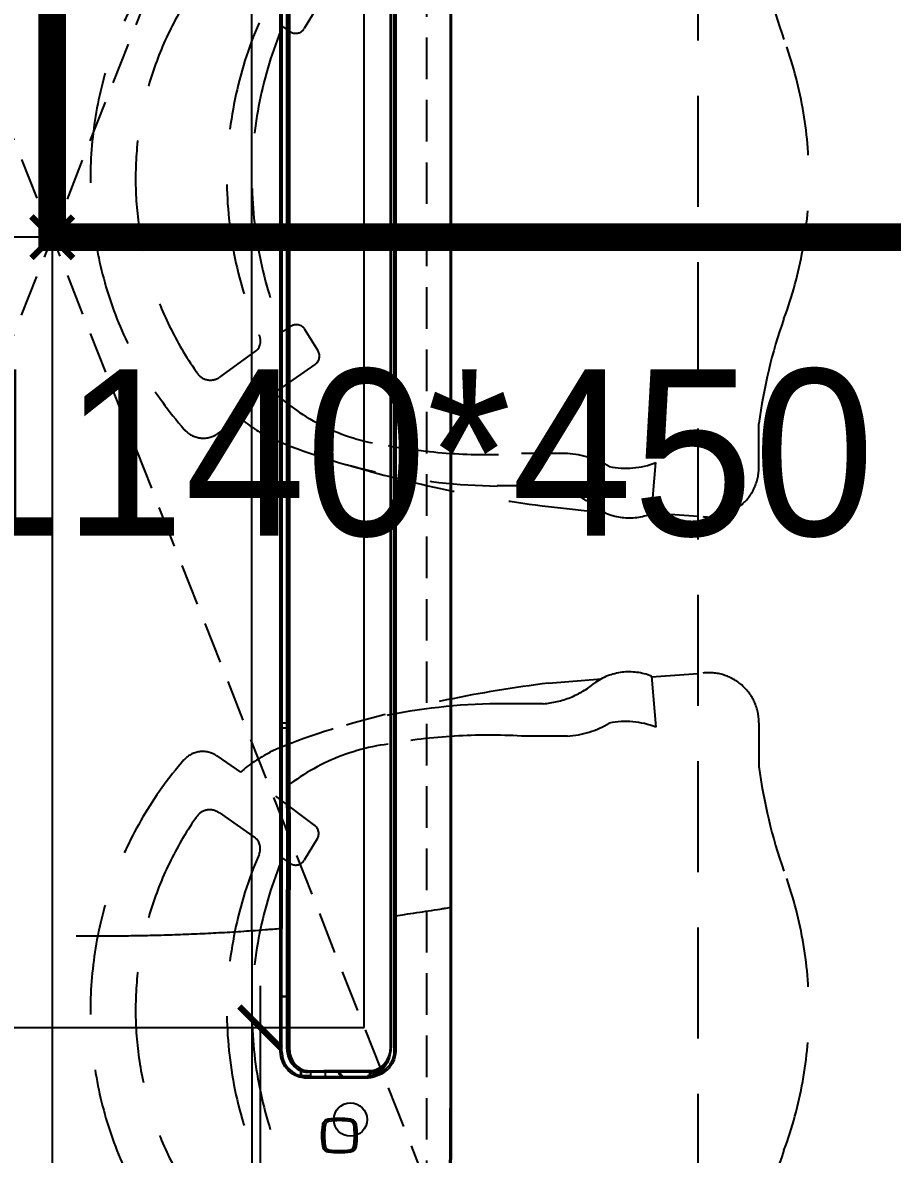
# Model space of a CAD drawing. Header units: millimetres. Extents: x 236955 to 308542, y 30900 to 88969.
# Drawn here: x 294728 to 295355, y 68097 to 68913 of the extents above; entities that cross this region are included whole.
import ezdxf

# ---------------------------------------------------------------- set-up
doc = ezdxf.new("R2010")
doc.units = ezdxf.units.MM
doc.header["$LTSCALE"] = 100
doc.header["$PDMODE"] = 3
for name, pattern in [('DH-HID2', [1.2, 0.8, -0.4]), ('HID2', [1, 0.5, -0.5]), ('HIDDEN', [0.375, 0.25, -0.125])]:
    doc.linetypes.add(name, pattern=pattern)
doc.layers.get('DEFPOINTS').update_dxf_attribs({"color": 248})
for name, color, linetype in [('06-LIGHT', 4, 'Continuous'), ('07-DIM WAL', 5, 'Continuous'), ('3.기호.계단선', 30, 'Continuous'), ('CO-BATH', 6, 'Continuous'), ('FU-FURM', 251, 'DH-HID2')]:
    doc.layers.add(name, color=color, linetype=linetype)
doc.styles.add('HY 울릉도 L', font='')
doc.styles.add('코레일둥고', font='Korail_Round_Gothic_Medium.ttf')
doc.styles.get('HY 울릉도 L').set_extended_font_data('HY울릉도L')
doc.dimstyles.new('30', dxfattribs={"dimscale": 30, "dimtxt": 2, "dimasz": 1, "dimexe": 1, "dimexo": 1, "dimgap": 1, "dimtad": 1, "dimdec": 0, "dimrnd": 0.05, "dimdsep": 46, "dimlunit": 6, "dimtxsty": 'HY 울릉도 L', "dimblk": 'ARCHTICK', "dimcen": 2.5, "dimdle": 1, "dimclrd": 133, "dimclre": 133, "dimclrt": 30, "dimadec": 0, "dimazin": 0, "dimtfac": 1, "dimtdec": 0, "dimtix": 1, "dimtmove": 2, "dimatfit": 3, "dimldrblk": 'ARCHTICK', "dimfxl": 1, "dimlwd": -1, "dimlwe": -1, "dimarcsym": 0})

# ---------------------------------------------------------------- blocks, each defined once
blk = doc.blocks.new('vjswjdjeh')
at = {"layer": 'FU-FURM', "color": 8}
for p, q in [((332403.17, 63148.02), (332403.17, 61348.02)), ((332128.75, 62372.06), (332119.34, 62356.59)), ((332103.69, 62358.15), (332109.02, 62354.42)), ((332104.21, 62137.89), (332109.54, 62141.61)), ((332129.27, 62123.97), (332119.86, 62139.45)), ((332058.4, 62104.95), (332084.02, 62123.56)), ((332097.91, 62093.76), (332127.24, 62114.3)), ((332056.76, 62064.08), (332073.22, 62075.61)), ((332447.21, 62040.31), (332447.21, 62071.73)), ((332309.14, 62049.89), (332275.94, 62049.89)), ((332369.71, 62006.7), (332372.93, 62043.49)), ((332291.7, 62026.55), (332258.51, 62026.55)), ((332295.41, 62011.72), (332336.41, 62007.24)), ((332369.77, 62007.16), (332403.36, 62004.68)), ((332295.41, 61884.32), (332333.75, 61887.51)), ((332369.71, 61889.34), (332372.93, 61852.54)), ((332369.77, 61888.88), (332403.36, 61891.36)), ((332291.7, 61869.49), (332258.51, 61869.49)), ((332447.21, 61855.72), (332447.21, 61824.3)), ((332309.14, 61846.14), (332275.94, 61846.14)), ((332056.29, 61831.96), (332073.27, 61820.07)), ((332098.57, 61802.72), (332126.72, 61781.74)), ((332057.94, 61790.94), (332083.85, 61772.8)), ((332128.75, 61772.06), (332119.34, 61756.59)), ((332103.69, 61758.15), (332109.02, 61754.42))]:
    blk.add_line(p, q, dxfattribs=at)
for centre, radius, start, end in [((332240.95, 62248.27), 275.79, 139.07644, 221.01513), ((332811.87, 62471.58), 367.71, 187.38844, 199.51634), ((332240.95, 62248.27), 243.26, 145.25404, 214.85584), ((332347.98, 62248.27), 284.44, 156.69526, 203.3529), ((332366.05, 62248.27), 284.44, 157.27598, 202.8596), ((332113.17, 62360.34), 7.23, 235.00032, 328.69291), ((332193.64, 62248.02), 289.72, 339.65545, 20.34463), ((332113.69, 62135.69), 7.23, 31.30709, 125.00048), ((332811.87, 62024.45), 367.71, 160.48367, 172.61156), ((332078.21, 62131.25), 9.64, 307.09199, 26.35266), ((332123.1, 62120.22), 7.23, 304.99964, 31.30759), ((332051.7, 62114.68), 11.71, 207.6522, 304.53341), ((332199.42, 62205.01), 150.6, 227.62203, 262.52426), ((332139.13, 62151.83), 100.82, 229.27079, 243.75295), ((332046.58, 62079.11), 18.07, 220.74981, 304.08759), ((332264.06, 62456.17), 429.66, 246.75363, 269.25903), ((332252.01, 62452.61), 403.43, 259.69334, 273.40136), ((332305.15, 61983.69), 66.32, 59.05566, 86.55136), ((332406.05, 62909.3), 904.38, 253.54778, 262.97299), ((332351.23, 62098.14), 58.8, 258.24581, 291.66278), ((332411.07, 62040.31), 36.15, 262.9835, 0), ((332286.56, 61960.43), 66.32, 50.65756, 85.55148), ((332353.7, 62046.4), 42.82, 234.1118, 291.96278), ((332353.7, 61849.63), 42.82, 68.03725, 125.88814), ((332411.07, 61855.72), 36.15, 0, 97.0165), ((332406.05, 60986.73), 904.38, 97.02701, 106.45222), ((332286.56, 61935.6), 66.32, 274.44852, 309.34248), ((332264.06, 61439.87), 429.66, 90.74097, 113.24637), ((332253.36, 61935.6), 66.32, 262.3166479996018, 262.3166549993618), ((332305.15, 61912.34), 66.32, 273.44864, 300.94431), ((332351.23, 61797.89), 58.8, 68.33721, 101.75419), ((332252.01, 61443.42), 403.43, 86.59864, 100.30667), ((332199.42, 61691.02), 150.6, 97.47574, 132.08058), ((332046.12, 61816.93), 18.07, 55.91255, 139.2499), ((332139.25, 61743.85), 100.82, 116.24699, 130.88158), ((332240.95, 61648.27), 275.79, 139.07644, 221.01513), ((332811.87, 61871.58), 367.71, 187.38844, 199.51634), ((332051.24, 61781.21), 11.71, 55.46642, 152.34732), ((332240.95, 61648.27), 243.26, 145.25404, 214.85584), ((332122.58, 61775.82), 7.23, 328.6925, 55.00032), ((332078.03, 61765.11), 9.64, 333.64722, 52.90801), ((332347.98, 61648.27), 284.44, 156.69526, 203.3529), ((332366.05, 61648.27), 284.44, 157.27598, 202.8596), ((332113.17, 61760.34), 7.23, 235.00032, 328.69291), ((332193.64, 61648.02), 289.72, 339.65545, 20.34463), ((332811.87, 61424.45), 367.71, 160.48367, 172.61156)]:
    blk.add_arc(centre, radius, start, end, dxfattribs=at)
blk = doc.blocks.new('*U49')
at = {"color": 8}
for p, q in [((1012.7, 479.97), (207.18, 479.97)), ((207.18, 479.78), (1012.7, 479.78)), ((1012.7, 479.29), (207.18, 479.29)), ((1012.7, 479.78), (1012.7, 479.97)), ((1012.7, 479.29), (1012.7, 479.78)), ((1145.54, 479.97), (1145.54, 479.79)), ((1154.94, 479.97), (1154.94, 479.79)), ((1112.41, 434.49), (1111.51, 434.04)), ((1111.7, 431.74), (1111.7, 431.44)), ((1111.82, 431.44), (1112.48, 431.44)), ((1112.48, 430.94), (1111.86, 430.94)), ((1112.48, 430.94), (1112.48, 431.44)), ((1114.48, 423.99), (1114.78, 423.99)), ((1114.78, 419.99), (1114.48, 419.99)), ((1111.94, 413.04), (1112.48, 413.04)), ((1112.48, 412.54), (1111.94, 412.54)), ((1112.48, 413.04), (1112.48, 412.54)), ((1114.44, 404.24), (1111.94, 404.24)), ((1111.94, 395.24), (1114.44, 395.24)), ((1113.94, 389.66), (1113.94, 394.66)), ((1113.94, 389.3), (1110.8, 389.3)), ((1110.96, 389.66), (1113.94, 389.66)), ((1113.94, 389.3), (1113.94, 389.66)), ((194.4, 378), (1025.49, 378)), ((1025.47, 377.02), (194.4, 377.02)), ((902.07, 380.98), (905.07, 380.98)), ((902.07, 380.98), (902.07, 378)), ((905.07, 380.98), (905.07, 378)), ((1066.14, 377.95), (1066.14, 380.77)), ((1066.64, 380.77), (1066.64, 377.95)), ((1099.94, 377.95), (1100.59, 377.95)), ((1026.79, 360), (193.09, 360))]:
    blk.add_line(p, q, dxfattribs=at)
at = {"color": 1, "linetype": 'HIDDEN'}
for p, q in [((39.94, 14.99), (1179.94, 464.99)), ((1179.94, 14.99), (39.94, 464.99))]:
    blk.add_line(p, q, dxfattribs=at)
blk.add_lwpolyline([(1179.94, 464.99), (1179.94, 14.99), (39.94, 14.99), (39.94, 464.99)], close=True, dxfattribs=at)
at = {"color": 1, "ltscale": 5}
blk.add_circle((1140.39, 419.18), 10, dxfattribs=at)
at = {"color": 8, "extrusion": (0, 0, -1)}
for centre, radius, start, end in [((-1099.45, 428), 14.5, 123.35825, 153.40123), ((-1113.3, 434.94), 2, 270, 333.40123), ((-1111.7, 429.24), 2.5, 90, 121.83755), ((-1112.48, 429.44), 2, 90, 136.04762), ((-1111.7, 414.64), 2.5, 230.80075, 270), ((-1112.48, 414.54), 2, 180, 270)]:
    blk.add_arc(centre, radius, start, end, dxfattribs=at)
at = {"color": 8}
for centre, radius, start, end in [((1099.45, 428), 13.5, 26.59877, 31.90304), ((1111.7, 429.24), 2.2, 86.9878, 90), ((1112.48, 429.44), 1.5, 0, 90), ((1113.3, 434.94), 0.5, 206.59877, 270), ((1111.7, 414.64), 2.2, 270, 287.07466), ((1112.48, 414.54), 1.5, 270, 0), ((1114.94, 394.66), 1, 135, 180)]:
    blk.add_arc(centre, radius, start, end, dxfattribs=at)
for centre, major_axis, ratio, start_param, end_param in [((1145.54, 478.79), (0, -1), 0.001772, 1.994298, 3.089233), ((1154.94, 478.79), (0, 1), 0.001929, 5.117994, 6.230825), ((1102.74, 446.21), (-0.5, 0), 0.595918, 0, 1.449973), ((1110.94, 430), (1, 0), 0.211564, 0, 1.531745), ((1143.29, 422.46), (0.08, -0.494), 0.094032, 0, 1.712132), ((1143.53, 420.98), (-0.16, 0.987), 0.107455, 4.844449, 6.283185), ((1156.36, 420.98), (-0.16, -0.987), 0.069084, 1.724652, 3.141593), ((1156.6, 422.46), (-0.08, -0.494), 0.055123, 0, 1.728004), ((1139.98, 419.16), (0.494, -0.08), 0.154688, 0, 1.526261), ((1141.46, 418.91), (-0.987, 0.16), 0.15433, 4.652507, 6.076962), ((1158.42, 418.91), (-0.987, -0.16), 0.118028, 3.276991, 4.597384), ((1159.9, 419.16), (-0.494, -0.08), 0.119995, 4.608145, 6.283185), ((1139.98, 405.84), (-0.494, -0.08), 0.093123, 3.141593, 4.62253), ((1141.46, 406.08), (-0.987, -0.16), 0.09423, 4.607252, 6.074525), ((1143.29, 402.54), (-0.08, -0.494), 0.06114, 1.678256, 3.141593), ((1143.53, 404.01), (-0.16, -0.987), 0.073171, 0, 1.688079), ((1156.36, 404.01), (-0.16, 0.987), 0.114633, 3.172472, 4.795856), ((1156.6, 402.54), (0.08, -0.494), 0.102662, 1.648499, 3.141593), ((1158.42, 406.08), (-0.987, 0.16), 0.119638, 3.294614, 4.630175), ((1159.9, 405.84), (0.494, -0.08), 0.113629, 1.4976, 3.141593), ((1110.94, 394), (1, 0), 0.091087, 0, 1.524136), ((1115.44, 393), (-1, 0), 0.07156, 4.657594, 6.336089), ((1099.44, 377), (0, 1), 0.039572, 4.743067, 6.253409)]:
    blk.add_ellipse(centre, major_axis=major_axis, ratio=ratio, start_param=start_param, end_param=end_param, dxfattribs=at)
for points, knots in [([(1145.54, 479.97), (1141.5, 479.97), (1137.45, 479.97), (1117.21, 479.97), (1101.02, 479.97), (1068.63, 479.97), (1052.44, 479.97), (1034.35, 479.97), (1032.45, 479.97), (1024.6, 479.97), (1018.65, 479.97), (1012.7, 479.97)], [0, 0, 0, 0, 0.091413, 0.091413, 0.457066, 0.457066, 0.822718, 0.822718, 0.865652, 0.865652, 1, 1, 1, 1]), ([(1012.82, 479.78), (1028.72, 479.78), (1044.63, 479.78), (1068.63, 479.78), (1076.73, 479.79), (1101.02, 479.79), (1117.21, 479.79), (1137.45, 479.79), (1141.5, 479.79), (1145.54, 479.79)], [0, 0, 0, 0, 0.359547, 0.359547, 0.542533, 0.542533, 0.908507, 0.908507, 1, 1, 1, 1]), ([(1145.54, 479.2), (1144.88, 479.2), (1144.21, 479.2), (1140.88, 479.21), (1138.21, 479.21), (1124.88, 479.23), (1114.21, 479.24), (1092.88, 479.27), (1082.21, 479.27), (1067.88, 479.28), (1064.21, 479.28), (1044.63, 479.29), (1028.72, 479.29), (1012.82, 479.29)], [0, 0, 0, 0, 0.015068, 0.015068, 0.075342, 0.075342, 0.316436, 0.316436, 0.557531, 0.557531, 0.640454, 0.640454, 1, 1, 1, 1]), ([(1017.81, 446.37), (1017.56, 448.15), (1016.61, 454.85), (1015.28, 463.83), (1014.03, 471.81), (1013.32, 476.17), (1013.02, 478.18), (1012.85, 479.29)], [0, 0, 0, 0, 0.156855, 0.590086, 0.806736, 0.893396, 1, 1, 1, 1]), ([(1154.94, 479.97), (1153.93, 479.97), (1152.92, 479.97), (1150.85, 479.97), (1149.78, 479.97), (1147.66, 479.97), (1146.6, 479.97), (1145.54, 479.97)], [0, 0, 0, 0, 0.32301, 0.32301, 0.661505, 0.661505, 1, 1, 1, 1]), ([(1145.54, 479.79), (1146.55, 479.79), (1147.57, 479.79), (1149.64, 479.79), (1150.7, 479.79), (1151.81, 479.79), (1151.86, 479.79), (1152.92, 479.79), (1153.93, 479.79), (1154.94, 479.79)], [0, 0, 0, 0, 0.32301, 0.32301, 0.661505, 0.661505, 0.67699, 0.67699, 1, 1, 1, 1]), ([(1154.94, 479.19), (1154.28, 479.19), (1153.61, 479.19), (1150.48, 479.19), (1148.01, 479.2), (1145.54, 479.2)], [0, 0, 0, 0, 0.21279, 0.21279, 1, 1, 1, 1]), ([(1212.29, 420), (1211.48, 427.91), (1210.57, 435.83), (1207.44, 447.38), (1206.12, 451.11), (1202.71, 458.23), (1200.59, 461.65), (1195.53, 467.72), (1192.55, 470.42), (1185.92, 474.76), (1182.29, 476.4), (1174.63, 478.7), (1170.74, 479.32), (1162.88, 479.96), (1158.91, 479.97), (1154.94, 479.97)], [0, 0, 0, 0, 0.25, 0.25, 0.375, 0.375, 0.5, 0.5, 0.625, 0.625, 0.75, 0.75, 0.875, 0.875, 1, 1, 1, 1]), ([(1154.94, 479.79), (1158.91, 479.79), (1162.89, 479.78), (1170.76, 479.14), (1174.71, 478.5), (1182.33, 476.19), (1185.92, 474.56), (1192.57, 470.18), (1195.48, 467.52), (1200.52, 461.44), (1202.61, 458.04), (1205.99, 450.95), (1207.32, 447.18), (1210.41, 435.72), (1211.31, 427.82), (1212.11, 419.98)], [0, 0, 0, 0, 0.125, 0.125, 0.25, 0.25, 0.375, 0.375, 0.5, 0.5, 0.625, 0.625, 0.75, 0.75, 1, 1, 1, 1]), ([(1211.25, 419.96), (1210.45, 427.75), (1209.55, 435.51), (1206.51, 446.82), (1205.21, 450.54), (1201.9, 457.55), (1199.85, 460.91), (1194.9, 466.94), (1192.04, 469.58), (1185.5, 473.94), (1181.97, 475.56), (1174.45, 477.86), (1170.56, 478.5), (1162.79, 479.16), (1158.87, 479.18), (1154.94, 479.19)], [0, 0, 0, 0, 0.25, 0.25, 0.375, 0.375, 0.5, 0.5, 0.625, 0.625, 0.75, 0.75, 0.875, 0.875, 1, 1, 1, 1]), ([(202.07, 446.37), (210.7, 446.36), (219.34, 446.37), (234.17, 446.37), (240.37, 446.37), (252.76, 446.37), (258.96, 446.37), (277.55, 446.37), (289.94, 446.37), (308.53, 446.37), (314.73, 446.37), (327.12, 446.37), (333.32, 446.37), (351.91, 446.37), (364.31, 446.37), (382.9, 446.37), (389.09, 446.37), (401.49, 446.37), (407.68, 446.37), (420.08, 446.37), (426.28, 446.37), (444.87, 446.37), (457.26, 446.37), (475.85, 446.37), (742.05, 446.37), (754.44, 446.37), (760.64, 446.37), (779.23, 446.37), (791.62, 446.37), (810.21, 446.37), (816.41, 446.37), (828.81, 446.37), (835, 446.37), (853.59, 446.37), (865.99, 446.37), (884.58, 446.37), (890.78, 446.37), (903.17, 446.37), (909.37, 446.37), (921.76, 446.37), (927.96, 446.37), (946.55, 446.37), (958.94, 446.37), (977.53, 446.37), (983.73, 446.37), (996.12, 446.37), (1002.32, 446.37), (1011.62, 446.37), (1014.71, 446.37), (1017.81, 446.37)], [0, 0, 0, 0, 0.046607, 0.046607, 0.08006, 0.08006, 0.113512, 0.113512, 0.180417, 0.180417, 0.213869, 0.213869, 0.247322, 0.247322, 0.314226, 0.314226, 0.347679, 0.347679, 0.381131, 0.381131, 0.414583, 0.414583, 0.481488, 0.481488, 0.514941, 0.514941, 0.548393, 0.548393, 0.615298, 0.615298, 0.64875, 0.64875, 0.682202, 0.682202, 0.749107, 0.749107, 0.78256, 0.78256, 0.816012, 0.816012, 0.849464, 0.849464, 0.916369, 0.916369, 0.949821, 0.949821, 0.983274, 0.983274, 1, 1, 1, 1]), ([(1017.81, 445.48), (1014.71, 445.48), (1011.62, 445.48), (1002.32, 445.48), (996.12, 445.48), (983.73, 445.48), (977.53, 445.48), (958.94, 445.48), (946.55, 445.48), (927.96, 445.48), (921.76, 445.48), (909.37, 445.48), (903.17, 445.48), (890.78, 445.48), (884.58, 445.48), (865.99, 445.49), (853.59, 445.49), (835, 445.49), (828.81, 445.49), (816.41, 445.48), (810.21, 445.48), (791.62, 445.48), (779.23, 445.48), (760.64, 445.48), (754.44, 445.48), (742.05, 445.48), (475.85, 445.48), (457.26, 445.48), (444.87, 445.48), (426.28, 445.49), (420.08, 445.49), (407.68, 445.49), (401.49, 445.49), (389.09, 445.49), (382.9, 445.49), (364.31, 445.49), (351.91, 445.49), (333.32, 445.49), (327.12, 445.49), (314.73, 445.49), (308.53, 445.49), (289.94, 445.48), (277.55, 445.48), (258.96, 445.48), (252.76, 445.48), (240.37, 445.48), (234.17, 445.48), (219.34, 445.49), (210.71, 445.48), (202.08, 445.48)], [0, 0, 0, 0, 0.016728, 0.016728, 0.05018, 0.05018, 0.083633, 0.083633, 0.150538, 0.150538, 0.183991, 0.183991, 0.217444, 0.217444, 0.250897, 0.250897, 0.317803, 0.317803, 0.351255, 0.351255, 0.384708, 0.384708, 0.451614, 0.451614, 0.485067, 0.485067, 0.51852, 0.51852, 0.585425, 0.585425, 0.618878, 0.618878, 0.652331, 0.652331, 0.685784, 0.685784, 0.752689, 0.752689, 0.786142, 0.786142, 0.819595, 0.819595, 0.886501, 0.886501, 0.919954, 0.919954, 0.953407, 0.953407, 1, 1, 1, 1]), ([(371.17, 443.58), (452.63, 443.58), (794.09, 443.58), (916.28, 443.58), (957.01, 443.6), (1018.1, 443.58), (1038.47, 443.59), (1069.01, 443.59), (1079.18, 443.6), (1091.91, 443.6), (1094.45, 443.66), (1099.54, 443.49), (1102.08, 442.97), (1106.57, 440.78), (1108.54, 439.13), (1111.24, 434.97), (1111.94, 432.5), (1111.94, 430)], [0, 0, 0, 0, 0.5, 0.5, 0.75, 0.75, 0.875, 0.875, 0.9375, 0.9375, 0.953125, 0.953125, 0.96875, 0.96875, 0.984375, 0.984375, 1, 1, 1, 1]), ([(1110.98, 430.21), (1110.98, 432.71), (1110.22, 435.17), (1107.41, 439.27), (1105.38, 440.89), (1101.93, 442.41), (1100.7, 442.77), (1098.22, 443.18), (1096.95, 443.22), (1093.14, 443.23), (1090.6, 443.22), (1077.92, 443.22), (1067.77, 443.21), (1037.31, 443.2), (1017.01, 443.2), (956.08, 443.21), (915.47, 443.2), (793.63, 443.21), (452.4, 443.21), (371.17, 443.21)], [0, 0, 0, 0, 0.015625, 0.015625, 0.03125, 0.03125, 0.039062, 0.039062, 0.046875, 0.046875, 0.0625, 0.0625, 0.125, 0.125, 0.25, 0.25, 0.5, 0.5, 1, 1, 1, 1]), ([(1017.81, 446.37), (1035.94, 446.37), (1054.08, 446.38), (1076.74, 446.37), (1081.27, 446.37), (1088.07, 446.37), (1090.34, 446.38), (1094.87, 446.38), (1097.13, 446.42), (1101.66, 446.34), (1103.93, 445.81), (1107.97, 443.77), (1109.72, 442.28), (1113.99, 437.05), (1115.47, 432.68), (1115.49, 428.19)], [0, 0, 0, 0, 0.5, 0.5, 0.625, 0.625, 0.6875, 0.6875, 0.75, 0.75, 0.8125, 0.8125, 0.875, 0.875, 1, 1, 1, 1]), ([(1114.44, 428), (1114.43, 432.36), (1112.9, 436.76), (1108.63, 441.95), (1106.86, 443.4), (1103.83, 444.79), (1102.77, 445.13), (1100.54, 445.52), (1099.42, 445.51), (1089.36, 445.45), (1080.42, 445.49), (1053.59, 445.49), (1035.7, 445.49), (1017.81, 445.48)], [0, 0, 0, 0, 0.125, 0.125, 0.1875, 0.1875, 0.21875, 0.21875, 0.25, 0.25, 0.5, 0.5, 1, 1, 1, 1]), ([(1102.36, 442.71), (1103.3, 442.53), (1106.14, 441.68), (1110.32, 438.9), (1113.1, 434.72), (1113.97, 431.88), (1114.16, 430.91), (1114.16, 430.9)], [0, 0, 0, 0, 0.160215, 0.495467, 0.830718, 0.998344, 1, 1, 1, 1]), ([(1140.01, 419.23), (1140.06, 419.54), (1140.15, 419.84), (1140.44, 420.54), (1140.69, 420.94), (1141.29, 421.6), (1141.65, 421.89), (1142.44, 422.32), (1142.88, 422.47), (1143.32, 422.54)], [0, 0, 0, 0, 0.18724, 0.18724, 0.459979, 0.459979, 0.729931, 0.729931, 1, 1, 1, 1]), ([(1140.47, 419.07), (1140.54, 419.46), (1140.67, 419.85), (1141.05, 420.55), (1141.31, 420.86), (1141.9, 421.39), (1142.25, 421.61), (1142.86, 421.85), (1143.11, 421.92), (1143.37, 421.97)], [0, 0, 0, 0, 0.274287, 0.274287, 0.548482, 0.548482, 0.823328, 0.823328, 1, 1, 1, 1]), ([(1143.37, 421.97), (1142.98, 421.91), (1142.59, 421.77), (1141.91, 421.4), (1141.59, 421.15), (1141.07, 420.57), (1140.85, 420.23), (1140.59, 419.61), (1140.52, 419.35), (1140.47, 419.08)], [0, 0, 0, 0, 0.269856, 0.269856, 0.539874, 0.539874, 0.812749, 0.812749, 1, 1, 1, 1]), ([(1159.41, 419.08), (1159.35, 419.46), (1159.22, 419.84), (1158.85, 420.53), (1158.6, 420.84), (1158.02, 421.37), (1157.68, 421.59), (1157.06, 421.85), (1156.79, 421.92), (1156.52, 421.97)], [0, 0, 0, 0, 0.270507, 0.270507, 0.540882, 0.540882, 0.809012, 0.809012, 1, 1, 1, 1]), ([(1156.64, 422.54), (1156.95, 422.48), (1157.26, 422.39), (1157.97, 422.1), (1158.35, 421.85), (1159.02, 421.25), (1159.3, 420.88), (1159.73, 420.1), (1159.87, 419.66), (1159.95, 419.22)], [0, 0, 0, 0, 0.190979, 0.190979, 0.459227, 0.459227, 0.72967, 0.72967, 1, 1, 1, 1]), ([(1143.61, 421.13), (1143.43, 421.1), (1143.25, 421.05), (1142.81, 420.87), (1142.56, 420.72), (1142.14, 420.34), (1141.96, 420.11), (1141.68, 419.61), (1141.59, 419.34), (1141.54, 419.05)], [0, 0, 0, 0, 0.176162, 0.176162, 0.450777, 0.450777, 0.725271, 0.725271, 1, 1, 1, 1]), ([(1158.52, 419.05), (1158.48, 419.25), (1158.43, 419.45), (1158.23, 419.9), (1158.08, 420.14), (1157.7, 420.54), (1157.48, 420.72), (1156.99, 420.98), (1156.72, 421.07), (1156.45, 421.12)], [0, 0, 0, 0, 0.20016, 0.20016, 0.466664, 0.466664, 0.733444, 0.733444, 1, 1, 1, 1]), ([(1143.32, 402.59), (1143.01, 402.64), (1142.69, 402.73), (1141.99, 403.03), (1141.6, 403.28), (1140.94, 403.88), (1140.66, 404.24), (1140.23, 405.02), (1140.09, 405.46), (1140.02, 405.9)], [0, 0, 0, 0, 0.192917, 0.192917, 0.461062, 0.461062, 0.730544, 0.730544, 1, 1, 1, 1]), ([(1140.78, 404.95), (1140.76, 405), (1140.73, 405.05), (1140.6, 405.36), (1140.52, 405.64), (1140.47, 405.92)], [0, 0, 0, 0, 0.160192, 0.160192, 1, 1, 1, 1]), ([(1140.47, 405.92), (1140.53, 405.54), (1140.66, 405.16), (1141.04, 404.48), (1141.28, 404.16), (1141.86, 403.63), (1142.2, 403.42), (1142.81, 403.16), (1143.09, 403.08), (1143.37, 403.03)], [0, 0, 0, 0, 0.269491, 0.269491, 0.538893, 0.538893, 0.807005, 0.807005, 1, 1, 1, 1]), ([(1141.55, 406.19), (1141.58, 405.99), (1141.64, 405.79), (1141.83, 405.35), (1141.98, 405.11), (1142.36, 404.7), (1142.58, 404.52), (1143.07, 404.26), (1143.34, 404.16), (1143.62, 404.12)], [0, 0, 0, 0, 0.196332, 0.196332, 0.463832, 0.463832, 0.732023, 0.732023, 1, 1, 1, 1]), ([(1156.46, 404.12), (1156.64, 404.15), (1156.83, 404.2), (1157.27, 404.38), (1157.51, 404.53), (1157.93, 404.91), (1158.11, 405.14), (1158.38, 405.63), (1158.48, 405.91), (1158.52, 406.19)], [0, 0, 0, 0, 0.18135, 0.18135, 0.454723, 0.454723, 0.727257, 0.727257, 1, 1, 1, 1]), ([(1159.41, 405.92), (1159.35, 405.53), (1159.22, 405.15), (1158.84, 404.45), (1158.58, 404.14), (1158, 403.61), (1157.65, 403.39), (1157.04, 403.14), (1156.78, 403.07), (1156.52, 403.03)], [0, 0, 0, 0, 0.27265, 0.27265, 0.545024, 0.545024, 0.818429, 0.818429, 1, 1, 1, 1]), ([(1156.52, 403.03), (1156.91, 403.09), (1157.29, 403.23), (1157.98, 403.6), (1158.3, 403.86), (1158.82, 404.44), (1159.04, 404.79), (1159.29, 405.4), (1159.37, 405.66), (1159.41, 405.92)], [0, 0, 0, 0, 0.27172, 0.27172, 0.543505, 0.543505, 0.816363, 0.816363, 1, 1, 1, 1]), ([(1159.95, 405.89), (1159.9, 405.59), (1159.82, 405.29), (1159.53, 404.59), (1159.28, 404.2), (1158.68, 403.53), (1158.32, 403.24), (1157.53, 402.81), (1157.09, 402.66), (1156.64, 402.58)], [0, 0, 0, 0, 0.183724, 0.183724, 0.456559, 0.456559, 0.728262, 0.728262, 1, 1, 1, 1]), ([(371.17, 382.51), (452.2, 382.51), (793.24, 382.51), (894.53, 382.5), (914.79, 382.49), (945.18, 382.48), (955.31, 382.67), (975.56, 382.86), (985.69, 382.89), (998.35, 382.72), (1000.89, 382.69), (1005.95, 382.56), (1008.48, 382.47), (1016.08, 382.52), (1021.14, 382.49), (1036.33, 382.51), (1046.46, 382.51), (1066.72, 382.51), (1076.84, 382.51), (1089.5, 382.52), (1092.03, 382.52), (1095.82, 382.52), (1097.09, 382.49), (1099.61, 382.7), (1100.86, 382.92), (1104.44, 384.02), (1106.69, 385.31), (1110.04, 389.12), (1110.99, 391.55), (1110.99, 394.09)], [0, 0, 0, 0, 0.5, 0.5, 0.625, 0.625, 0.6875, 0.6875, 0.75, 0.75, 0.765625, 0.765625, 0.78125, 0.78125, 0.8125, 0.8125, 0.875, 0.875, 0.9375, 0.9375, 0.953125, 0.953125, 0.960937, 0.960937, 0.96875, 0.96875, 0.984375, 0.984375, 1, 1, 1, 1]), ([(1111.94, 394), (1111.94, 391.49), (1111.07, 388.97), (1107.87, 385.07), (1105.66, 383.68), (1100.96, 382.01), (1098.4, 381.75), (1093.32, 381.79), (1090.79, 381.78), (1078.1, 381.77), (1067.94, 381.77), (1047.63, 381.77), (1037.48, 381.77), (1022.24, 381.76), (1017.16, 381.78), (1007.01, 381.73), (1001.93, 381.96), (986.7, 382.2), (976.54, 382.18), (956.22, 381.97), (946.06, 381.75), (915.59, 381.75), (895.27, 381.76), (793.7, 381.77), (452.43, 381.77), (371.17, 381.77)], [0, 0, 0, 0, 0.015625, 0.015625, 0.03125, 0.03125, 0.046875, 0.046875, 0.0625, 0.0625, 0.125, 0.125, 0.1875, 0.1875, 0.21875, 0.21875, 0.25, 0.25, 0.3125, 0.3125, 0.375, 0.375, 0.5, 0.5, 1, 1, 1, 1]), ([(371.17, 380.77), (452.5, 380.77), (793.84, 380.77), (895.51, 380.76), (915.85, 380.75), (946.35, 380.75), (956.52, 380.9), (976.85, 381.05), (987.02, 381.06), (1002.27, 380.89), (1007.35, 380.74), (1017.52, 380.78), (1022.6, 380.75), (1037.85, 380.77), (1048.02, 380.77), (1068.35, 380.77), (1078.51, 380.78), (1091.22, 380.78), (1093.76, 380.76), (1097.56, 380.81), (1098.83, 380.88), (1101.33, 381.34), (1102.58, 381.71), (1106.08, 383.21), (1108.18, 384.76), (1110.42, 387.88), (1110.98, 389.01), (1111.75, 391.43), (1111.94, 392.73), (1111.94, 394)], [0, 0, 0, 0, 0.5, 0.5, 0.625, 0.625, 0.6875, 0.6875, 0.75, 0.75, 0.78125, 0.78125, 0.8125, 0.8125, 0.875, 0.875, 0.9375, 0.9375, 0.953125, 0.953125, 0.960938, 0.960938, 0.96875, 0.96875, 0.984375, 0.984375, 0.992188, 0.992188, 1, 1, 1, 1]), ([(1099.44, 378), (1103.21, 378), (1106.92, 379.47), (1112.69, 384.83), (1114.46, 388.91), (1114.44, 393)], [0, 0, 0, 0, 0.477397, 0.477397, 1, 1, 1, 1]), ([(1115.5, 393.07), (1115.5, 390.96), (1115.08, 388.88), (1113.48, 385), (1112.29, 383.22), (1107.87, 378.78), (1103.72, 377.03), (1099.48, 377.03)], [0, 0, 0, 0, 0.25, 0.25, 0.5, 0.5, 1, 1, 1, 1]), ([(1026.79, 360), (1026.59, 362.73), (1026.18, 368.4), (1025.71, 374.07), (1025.47, 377.02)], [0, 0, 0, 0, 0.480429, 1, 1, 1, 1]), ([(1026.79, 360), (1034.87, 360), (1051.02, 360), (1075.24, 360), (1099.46, 360), (1123.66, 360), (1147.83, 360), (1171.96, 360), (1192.01, 360), (1206, 360), (1212.72, 360), (1215.44, 360), (1216.17, 360)], [0, 0, 0, 0, 0.127521, 0.255042, 0.382563, 0.510084, 0.637605, 0.765126, 0.892647, 0.956407, 0.988287, 1, 1, 1, 1])]:
    blk.add_open_spline(points, degree=3, knots=knots, dxfattribs=at)
for points, degree in [([(1012.7, 479.78), (1012.74, 479.78), (1012.78, 479.78), (1012.82, 479.78)], 3), ([(1012.85, 479.29), (1012.8, 479.29), (1012.75, 479.29), (1012.7, 479.29)], 3), ([(1012.83, 479.29), (1012.83, 479.57), (1012.83, 479.77), (1012.83, 479.78)], 3), ([(1017.81, 446.37), (1017.81, 446.07), (1017.81, 445.73), (1017.81, 445.48)], 3), ([(1110.99, 394.09), (1110.99, 406.24), (1110.98, 418.29), (1110.98, 430.21)], 3), ([(1111.94, 430), (1111.94, 418.12), (1111.94, 406.11), (1111.94, 394)], 3), ([(1115.49, 428.19), (1114.95, 428.19), (1114.44, 428.1), (1114.44, 428)], 3), ([(1114.44, 393), (1114.44, 404.75), (1114.44, 416.42), (1114.44, 428)], 3), ([(1115.49, 428.19), (1115.49, 416.58), (1115.5, 404.85), (1115.5, 393.07)], 3), ([(1142.77, 421.96), (1142.95, 422.01), (1143.14, 422.06), (1143.32, 422.11)], 3), ([(1143.32, 422.54), (1147.75, 423.26), (1152.19, 423.26), (1156.64, 422.54)], 3), ([(1143.37, 421.97), (1143.32, 422.11)], 1), ([(1143.37, 421.97), (1147.74, 422.68), (1152.13, 422.68), (1156.52, 421.97)], 3), ([(1156.52, 421.97), (1152.13, 422.68), (1147.74, 422.68), (1143.37, 421.97)], 3), ([(1156.52, 421.97), (1156.85, 421.91), (1157.18, 421.81), (1157.48, 421.66)], 3), ([(1140.02, 405.9), (1139.29, 410.36), (1139.3, 414.8), (1140.01, 419.23)], 3), ([(1140.47, 419.08), (1139.76, 414.71), (1139.76, 410.33), (1140.47, 405.92)], 3), ([(1141.54, 419.05), (1140.85, 414.78), (1140.85, 410.5), (1141.55, 406.19)], 3), ([(1156.45, 421.12), (1152.16, 421.82), (1147.88, 421.82), (1143.61, 421.13)], 3), ([(1158.52, 406.19), (1159.22, 410.47), (1159.22, 414.76), (1158.52, 419.05)], 3), ([(1159.41, 419.65), (1159.47, 419.46), (1159.51, 419.27), (1159.56, 419.08)], 3), ([(1159.41, 405.92), (1160.12, 410.31), (1160.12, 414.69), (1159.41, 419.08)], 3), ([(1159.95, 419.22), (1160.67, 414.78), (1160.67, 410.34), (1159.95, 405.89)], 3), ([(1156.64, 402.58), (1152.21, 401.86), (1147.77, 401.86), (1143.32, 402.59)], 3), ([(1143.37, 403.03), (1147.76, 402.32), (1152.14, 402.32), (1156.52, 403.03)], 3), ([(1143.62, 404.12), (1147.91, 403.42), (1152.18, 403.42), (1156.46, 404.12)], 3), ([(1025.49, 378), (1025.49, 377.99), (1025.49, 377.53), (1025.49, 377.02)], 3), ([(1099.48, 377.03), (1074.83, 377.03), (1050.16, 377.02), (1025.49, 377.02)], 3), ([(1099.44, 378), (1074.83, 378), (1050.2, 378), (1025.57, 378)], 3), ([(1029.85, 254.41), (1030.49, 307.21), (1026.79, 360)], 2)]:
    blk.add_open_spline(points, degree=degree, dxfattribs=at)
blk = doc.blocks.new('_ArchTick')
at = {"color": 0, "linetype": 'ByBlock', "const_width": 0.15}
blk.add_lwpolyline([(-0.5, -0.5), (0.5, 0.5)], dxfattribs=at)
blk = doc.blocks.new('*D171')
at = {"layer": '07-DIM WAL', "color": 133}
for p, q in [((294264.61, 68452.47), (294264.61, 67939.47)), ((294794.61, 67969.47), (294234.61, 67969.47))]:
    blk.add_line(p, q, dxfattribs=at)
at = {"layer": 'DEFPOINTS', "color": 0}
for p in [(294264.61, 68482.47), (294264.61, 67969.47), (294764.61, 67969.47)]:
    blk.add_point(p, dxfattribs=at)
at = {"layer": '07-DIM WAL', "color": 133, "xscale": 30, "yscale": 30, "zscale": 30, "rotation": 180}
blk.add_blockref('_ArchTick', (294264.61, 67969.47), dxfattribs=at)
at = {"layer": '07-DIM WAL', "color": 133, "xscale": 30, "yscale": 30, "zscale": 30}
blk.add_blockref('_ArchTick', (294764.61, 67969.47), dxfattribs=at)
at = {"layer": '07-DIM WAL', "color": 30, "insert": (294514.61, 68030.77), "char_height": 60, "attachment_point": 5, "style": 'HY 울릉도 L'}
blk.add_mtext('500', dxfattribs=at)
blk = doc.blocks.new('*D399')
at = {"color": 133}
for p, q in [((294749.05, 68788.5), (294749.05, 67728.5)), ((294779.05, 68758.5), (294779.05, 68758.5)), ((294779.05, 67758.5), (294779.05, 67758.5))]:
    blk.add_line(p, q, dxfattribs=at)
at = {"layer": 'DEFPOINTS', "color": 0}
for p in [(294749.05, 68758.5), (294749.05, 67758.5), (294749.05, 67758.5)]:
    blk.add_point(p, dxfattribs=at)
at = {"color": 133, "xscale": 30, "yscale": 30, "zscale": 30}
for p, rotation in [((294749.05, 68758.5), 90), ((294749.05, 67758.5), 270)]:
    blk.add_blockref('_ArchTick', p, dxfattribs=dict(at, rotation=rotation))
at = {"color": 30, "insert": (294683.11, 68258.5), "char_height": 60, "attachment_point": 5, "rotation": 90, "style": 'HY 울릉도 L'}
blk.add_mtext('1,000', dxfattribs=at)
blk = doc.blocks.new('*D400')
at = {"color": 133}
blk.add_line((294779.05, 68758.5), (294234.61, 68758.5), dxfattribs=at)
at = {"layer": 'DEFPOINTS', "color": 0}
for p in [(294264.61, 68758.5), (294264.61, 68758.5), (294749.05, 68758.5)]:
    blk.add_point(p, dxfattribs=at)
at = {"color": 133, "xscale": 30, "yscale": 30, "zscale": 30, "rotation": 180}
blk.add_blockref('_ArchTick', (294264.61, 68758.5), dxfattribs=at)
at = {"color": 133, "xscale": 30, "yscale": 30, "zscale": 30}
blk.add_blockref('_ArchTick', (294749.05, 68758.5), dxfattribs=at)
at = {"color": 30, "insert": (294506.83, 68819.8), "char_height": 60, "attachment_point": 5, "style": 'HY 울릉도 L'}
blk.add_mtext('484', dxfattribs=at)
blk = doc.blocks.new('*D402')
at = {"color": 133}
for p, q in [((294899.05, 68218.5), (294899.05, 67728.5)), ((294779.05, 68188.5), (294929.05, 68188.5)), ((294779.05, 67758.5), (294929.05, 67758.5))]:
    blk.add_line(p, q, dxfattribs=at)
at = {"layer": 'DEFPOINTS', "color": 0}
for p in [(294749.05, 68188.5), (294749.05, 67758.5), (294899.05, 67758.5)]:
    blk.add_point(p, dxfattribs=at)
at = {"color": 133, "xscale": 30, "yscale": 30, "zscale": 30}
for p, rotation in [((294899.05, 68188.5), 90), ((294899.05, 67758.5), 270)]:
    blk.add_blockref('_ArchTick', p, dxfattribs=dict(at, rotation=rotation))
at = {"color": 30, "insert": (294837.71, 67973.5), "char_height": 60, "attachment_point": 5, "rotation": 90, "style": 'HY 울릉도 L'}
blk.add_mtext('430', dxfattribs=at)

msp = doc.modelspace()

# ---------------------------------------------------------------- linework, layer by layer
msp.add_lwpolyline([(294974.05, 68188.5), (294974.05, 69328.5), (294524.05, 69328.5), (294524.05, 68188.5)], close=True)
at = {"layer": '3.기호.계단선', "color": 140, "linetype": 'HID2', "const_width": 20}
msp.add_lwpolyline([(297738.59, 62634.27), (297738.59, 68758.5), (294749.05, 68758.5), (294749.05, 72379.24)], dxfattribs=at)

# ---------------------------------------------------------------- block references
at = {"layer": '06-LIGHT', "xscale": 1.2, "yscale": 1.2, "zscale": 1.2, "rotation": 270}
msp.add_blockref('*U49', (294461.07, 69490.43), dxfattribs=at)
at = {"layer": 'CO-BATH'}
msp.add_blockref('vjswjdjeh', (-37188.56, 6552.48), dxfattribs=at)

# ---------------------------------------------------------------- texts
at = {"layer": '3.기호.계단선', "style": '코레일둥고'}
msp.add_text('1140*450', height=120, dxfattribs=at).set_placement((294669.88, 68543.29))

# ---------------------------------------------------------------- dimensions: what is measured, and where the dimension line sits
dim = msp.add_linear_dim(base=(294264.61, 68758.5), p1=(294749.05, 68758.5), p2=(294264.61, 68758.5), dimstyle='30', override={"dimfxl": 1.25})
dim.commit()
dim.dimension.update_dxf_attribs({"geometry": '*D400', "text_midpoint": (294506.83, 68819.8)})
for base, p1, picture, middle in [((294749.05, 67758.5), (294749.05, 68758.5), '*D399', (294683.11, 68258.5)), ((294899.05, 67758.5), (294749.05, 68188.5), '*D402', (294837.71, 67973.5))]:
    dim = msp.add_linear_dim(base=base, p1=p1, p2=(294749.05, 67758.5), angle=90, dimstyle='30', override={"dimfxl": 1.25})
    dim.commit()
    dim.dimension.update_dxf_attribs({"geometry": picture, "text_midpoint": middle})
at = {"layer": '07-DIM WAL'}
dim = msp.add_linear_dim(base=(294264.61, 67969.47), p1=(294764.61, 67969.47), p2=(294264.61, 68482.47), dimstyle='30', dxfattribs=at)
dim.commit()
dim.dimension.update_dxf_attribs({"geometry": '*D171', "text_midpoint": (294514.61, 68030.77)})

doc.saveas('drawing.dxf')
